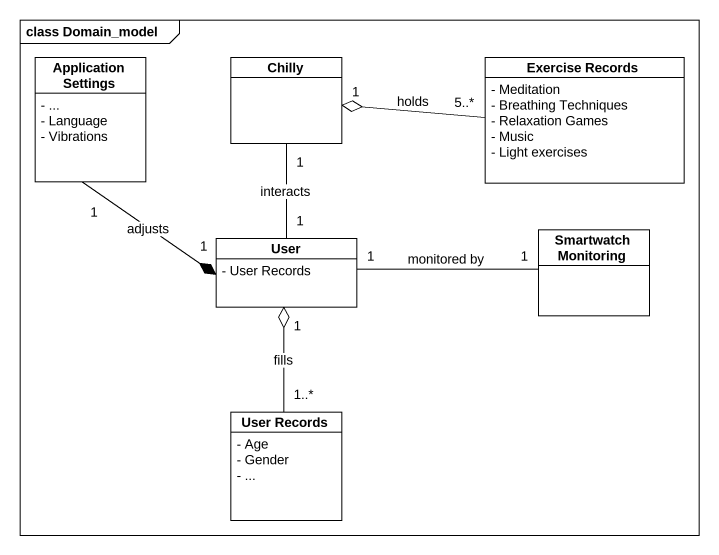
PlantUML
@startuml
mainframe class Domain_model
hide circle
hide empty members
skinparam classAttributeIconSize 0
class "Application Settings" as Application_Settings {
  - ...
  - Language
  - Vibrations
}
class Chilly
class "Exercise Records" as Exercise_Records {
  - Meditation
  - Breathing Techniques
  - Relaxation Games
  - Music
  - Light exercises
}
class User {
  - User Records
}
class "Smartwatch Monitoring" as Smartwatch_Monitoring
class "User Records" as User_Records {
  - Age
  - Gender
  - ...
}
Application_Settings "1" --* "1" User : adjusts
Exercise_Records "5..*" -left-o "1" Chilly : holds
User "1" -up- "1" Chilly : interacts
User "1" -right- "1" Smartwatch_Monitoring : monitored by
User_Records "1..*" -up-o "1" User : fills
@enduml
